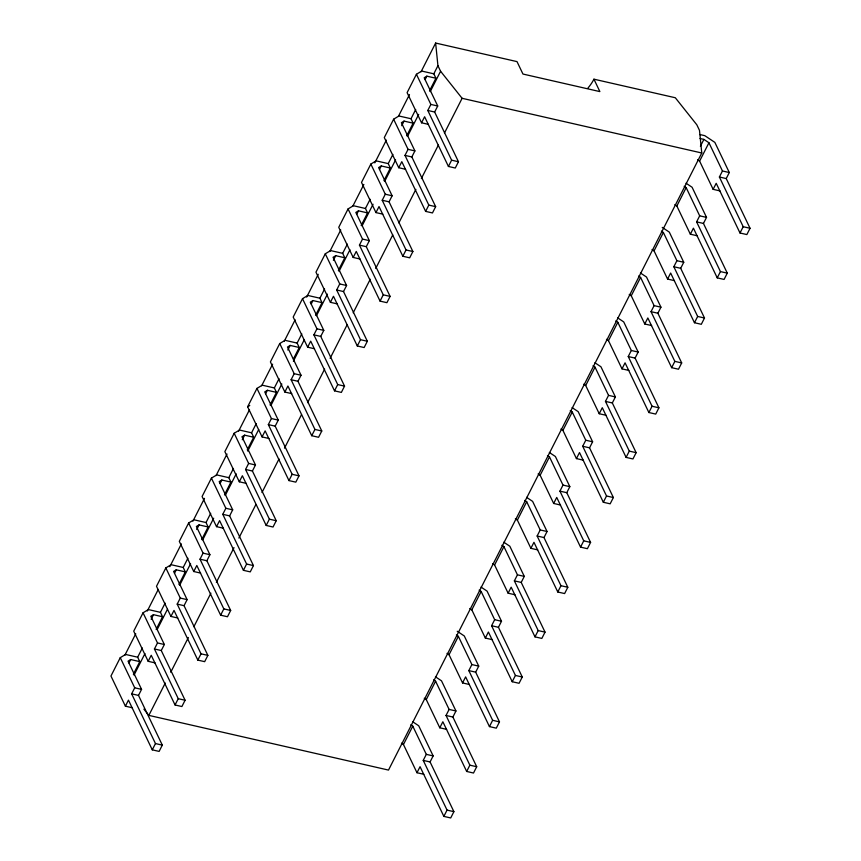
<?xml version="1.0" encoding="UTF-8"?>
<svg xmlns="http://www.w3.org/2000/svg" width="861" height="861" viewBox="0 0 861 861"><rect width="100%" height="100%" fill="white"/><g stroke="black" fill="none" stroke-linecap="round" stroke-linejoin="round"><path stroke-width="1.29" d="M133.369 674.249L139.783 661.625L137.663 657.201L125.588 654.446L120.271 657.664L110.951 676.025L125.394 706.181L132.239 707.742M156.142 629.391L162.557 616.756L160.437 612.332L148.361 609.577L143.055 612.795L133.724 631.167L148.167 661.313L155.012 662.873M178.927 584.522L185.33 571.887L183.21 567.464L171.135 564.708L165.829 567.926L156.498 586.298L170.941 616.444L177.796 618.004M201.732 539.599L208.136 526.964L206.027 522.541L193.94 519.786L188.634 523.004L179.303 541.375L193.747 571.521L200.602 573.082M224.506 494.731L230.92 482.095L228.8 477.672L216.724 474.917L211.408 478.135L202.087 496.506L216.531 526.652L223.376 528.213M247.279 449.862L253.694 437.237L251.573 432.803L239.498 430.048L234.181 433.266L224.861 451.638L239.304 481.783L246.149 483.344M268.923 438.486L262.078 436.914L247.634 406.769L256.965 388.397L262.271 385.19L274.347 387.945L276.467 392.368L270.063 404.993M293.418 358.983L299.251 347.5L297.131 343.076L285.045 340.321L279.739 343.539L270.408 361.9L284.862 392.056L291.707 393.617M315.61 315.266L322.025 302.631L319.905 298.207L307.829 295.452L302.512 298.67L293.192 317.042L307.635 347.187L314.48 348.748M338.384 270.397L344.798 257.762L342.678 253.338L330.602 250.583L325.286 253.801L315.965 272.173L330.409 302.319L337.254 303.879M361.168 225.528L367.572 212.904L365.451 208.48L353.376 205.725L348.07 208.932L338.739 227.304L353.182 257.45L360.027 259.01M383.941 180.659L390.356 168.035L388.236 163.612L376.149 160.856L370.843 164.064L361.512 182.435L375.966 212.592L382.811 214.152M406.715 135.801L413.129 123.166L411.009 118.743L398.934 115.987L393.617 119.205L384.297 137.577L398.74 167.723L405.585 169.283M429.521 90.868L435.935 78.243L433.815 73.82L421.739 71.065L416.423 74.272L407.102 92.644L421.546 122.789L428.391 124.361M124.813 655.339L135.758 633.771M147.317 611.009L158.263 589.441M169.821 566.678L181.38 543.904M192.939 521.142L204.498 498.379M216.046 475.606L227.003 454.038M238.562 431.275L249.507 409.707M261.669 385.739L272.625 364.171M284.173 341.408L295.129 319.84M306.688 297.077L318.236 274.304M329.795 251.541L340.752 229.973M352.913 206.005L363.859 184.437M374.815 162.869L386.363 140.106M398.535 116.138L409.481 94.57M421.04 71.807L435.634 43.05L517.009 61.615L522.961 74.046L599.88 91.6L593.929 79.18A44.072 34.397 -25.6 0 1 587.977 88.016M128.956 663.002L130.7 659.548L139.783 661.625M151.149 619.274L153.484 614.689L162.557 616.756M174.514 573.265L176.257 569.821L185.33 571.887M196.728 529.483L199.063 524.898L208.136 526.964M220.093 483.473L221.837 480.029L230.92 482.095M242.285 439.756L244.621 435.16L253.694 437.237M265.64 393.735L267.394 390.291L276.467 392.368M287.832 350.018L290.168 345.422L299.251 347.5M311.198 304.008L312.941 300.564L322.025 302.631M333.39 260.291L335.725 255.695L344.798 257.762M356.745 214.271L358.499 210.827L367.572 212.904M379.529 169.402L381.272 165.958L390.356 168.035M401.721 125.684L404.046 121.1L413.129 123.166M425.108 79.61L426.852 76.166L435.935 78.243M137.663 657.201L142.345 647.989M160.437 612.332L165.118 603.12M183.21 567.464L187.902 558.229M206.027 522.541L210.697 513.328M228.8 477.672L233.471 468.459M251.573 432.803L256.255 423.59M274.347 387.945L279.029 378.722M297.131 343.076L301.802 333.864M319.905 298.207L324.586 288.995M342.678 253.338L347.36 244.126M365.451 208.48L370.133 199.257M388.236 163.612L392.907 154.399M411.009 118.743L415.702 109.508M433.815 73.82L437.926 65.705L435.634 43.05M134.015 675.153L144.96 653.585M157.132 629.628L167.475 609.254M179.637 585.286L190.582 563.718M202.755 539.761L213.7 518.193M225.259 495.419L236.205 473.851M247.764 451.089L258.709 429.521M270.881 405.553L281.827 383.984M293.386 361.222L304.331 339.654M316.493 315.686L327.449 294.118M339.008 271.355L349.953 249.787M362.115 225.819L373.071 204.251M384.619 181.488L395.576 159.92M407.737 135.952L418.683 114.384M430.242 91.621L440.584 71.248L437.926 65.705M125.394 706.181L128.461 700.133L152.279 749.845L159.124 751.405L162.309 745.12L138.503 695.408L131.647 693.848L134.714 687.81L120.271 657.664M148.167 661.313L151.235 655.275L175.052 704.976L181.897 706.537L185.093 700.251L161.276 650.539L154.431 648.979L157.498 642.941L143.055 612.795M170.941 616.444L174.008 610.406L197.826 660.107L204.67 661.668L207.867 655.382L184.05 605.681L177.205 604.11L180.272 598.072L165.829 567.926M193.747 571.521L196.814 565.473L220.631 615.184L227.476 616.745L230.673 610.46L206.855 560.748L200.01 559.187L203.078 553.149L188.634 523.004M216.531 526.652L219.598 520.614L243.415 570.316L250.26 571.876L253.446 565.591L229.629 515.89L222.784 514.318L225.851 508.281L211.408 478.135M239.304 481.783L242.371 475.746L266.189 525.447L273.034 527.018L276.23 520.722L252.413 471.021L245.568 469.46L248.625 463.412L234.181 433.266M262.078 436.914L265.145 430.877L288.962 480.589L295.807 482.149L299.004 475.864L275.186 426.152L268.341 424.591L271.409 418.543L256.965 388.397M284.862 392.056L287.918 386.008L311.736 435.72L318.581 437.28L321.777 430.995L297.96 381.283L291.115 379.723L294.182 373.685L279.739 343.539M307.635 347.187L310.703 341.15L334.52 390.851L341.365 392.412L344.551 386.126L320.733 336.414L313.888 334.854L316.956 328.816L302.512 298.67M330.409 302.319L333.476 296.281L357.293 345.982L364.138 347.543L367.335 341.257L343.517 291.556L336.673 289.985L339.74 283.947L325.286 253.801M353.182 257.45L356.25 251.412L380.067 301.124L386.912 302.685L390.108 296.388L366.291 246.687L359.446 245.127L362.513 239.078L348.07 208.932M375.966 212.592L379.023 206.543L402.84 256.255L409.685 257.816L412.882 251.53L389.064 201.818L382.219 200.258L385.287 194.22L370.843 164.064M398.74 167.723L401.807 161.674L425.625 211.386L432.47 212.947L435.655 206.662L411.838 156.95L404.993 155.389L408.06 149.351L393.617 119.205M421.546 122.789L424.613 116.752L448.43 166.464L455.275 168.024L458.461 161.739L434.654 112.027L427.799 110.466L430.866 104.429L416.423 74.272M138.503 695.408L141.57 689.37L128.052 661.162L130.7 659.548M161.276 650.539L164.343 644.502L150.826 616.293L153.484 614.689M184.05 605.681L187.117 599.633L173.599 571.424L176.257 569.821M206.855 560.748L209.923 554.71L196.405 526.501L199.063 524.898M229.629 515.89L232.696 509.841L219.189 481.633L221.837 480.029M252.413 471.021L255.48 464.972L241.963 436.764L244.621 435.16M275.186 426.152L278.254 420.114L264.736 391.906L267.394 390.291M297.96 381.283L301.027 375.245L287.509 347.037L290.168 345.422M320.733 336.414L323.801 330.376L310.294 302.168L312.941 300.564M343.517 291.556L346.585 285.508L333.067 257.299L335.725 255.695M366.291 246.687L369.358 240.649L355.841 212.441L358.499 210.827M389.064 201.818L392.132 195.781L378.614 167.572L381.272 165.958M411.838 156.95L414.905 150.912L401.398 122.703L404.046 121.1M434.654 112.027L437.722 105.989L424.204 77.781L426.852 76.166M593.929 79.18L675.304 97.745L696.818 124.791L699.476 130.334L701.769 152.989L388.505 770.078L148.845 715.383L165.269 683.031M170.747 672.247L188.387 637.506M193.865 626.722L210.891 593.164M216.369 582.38L234.009 547.639M238.874 538.05L255.9 504.503M261.992 492.514L279.018 458.967M284.496 448.183L301.522 414.636M307.603 402.647L324.64 369.1M330.118 358.316L347.144 324.769M353.225 312.78L370.262 279.233M375.73 268.449L392.767 234.902M398.847 222.913L415.885 189.366M421.352 178.582L438.389 145.035M444.47 133.046L462.109 98.305L440.584 71.248M152.279 749.845L155.464 743.56L131.647 693.848M175.052 704.976L178.249 698.691L154.431 648.979M197.826 660.107L201.022 653.822L177.205 604.11M220.631 615.184L223.828 608.899L200.01 559.187M243.415 570.316L246.601 564.03L222.784 514.318M266.189 525.447L269.375 519.161L245.568 469.46M288.962 480.589L292.159 474.293L268.341 424.591M311.736 435.72L314.932 429.435L291.115 379.723M334.52 390.851L337.706 384.566L313.888 334.854M357.293 345.982L360.479 339.697L336.673 289.985M380.067 301.124L383.263 294.828L359.446 245.127M402.84 256.255L406.037 249.959L382.219 200.258M425.625 211.386L428.81 205.101L404.993 155.389M448.43 166.464L451.616 160.168L427.799 110.466M700.402 146.284L703.9 139.396L708.937 142.754L722.454 170.973L729.299 172.534L726.232 178.571L750.049 228.283L746.864 234.569L740.008 233.008L716.201 183.296L713.134 189.334L719.979 190.905M423.827 774.287L416.982 772.726L403.465 744.517L412.785 726.146L410.772 724.801M446.633 729.353L439.788 727.793L426.27 699.584L435.591 681.212L433.578 679.867M469.406 684.495L462.561 682.924L449.044 654.715L458.375 636.354L456.362 635.009M492.18 639.626L485.335 638.066L471.817 609.857L481.148 591.485L479.136 590.14M514.964 594.757L508.119 593.197L494.601 564.988L503.922 546.617L501.909 545.271M537.738 549.888L530.893 548.328L517.375 520.119L526.695 501.748L524.683 500.402M560.511 505.03L553.666 503.459L540.148 475.25L549.479 456.879L547.467 455.534M583.284 460.161L576.439 458.601L562.933 430.392L572.253 412.021L570.24 410.675M606.069 415.293L599.224 413.732L585.706 385.524L595.026 367.152L593.014 365.807M628.842 370.424L621.997 368.863L608.479 340.655L617.811 322.283L615.787 320.938M651.616 325.555L644.771 323.994L631.253 295.786L640.584 277.414L638.571 276.069M674.421 280.632L667.576 279.072L654.059 250.863L663.39 232.492L661.377 231.146M697.206 235.763L690.35 234.203L676.843 205.994L686.163 187.623L684.151 186.277M713.134 189.334L699.616 161.125L708.937 142.754M416.982 772.726L420.05 766.677L443.856 816.389L450.712 817.95L453.898 811.665L430.08 761.953L423.235 760.392L426.303 754.354L412.785 726.146M439.788 727.793L442.855 721.755L466.673 771.456L473.518 773.027L476.703 766.731L452.886 717.03L446.041 715.469L449.108 709.421L435.591 681.212M462.561 682.924L465.629 676.886L489.446 726.598L496.291 728.158L499.488 721.873L475.67 672.161L468.825 670.601L471.893 664.563L458.375 636.354M485.335 638.066L488.402 632.017L512.22 681.729L519.065 683.29L522.261 677.004L498.444 627.292L491.599 625.732L494.666 619.694L481.148 591.485M508.119 593.197L511.176 587.159L534.993 636.86L541.838 638.421L545.035 632.135L521.217 582.423L514.372 580.863L517.439 574.825L503.922 546.617M530.893 548.328L533.96 542.29L557.777 591.991L564.622 593.563L567.808 587.267L543.991 537.565L537.146 536.005L540.213 529.956L526.695 501.748M553.666 503.459L556.733 497.421L580.551 547.133L587.396 548.694L590.592 542.408L566.775 492.696L559.93 491.136L562.997 485.087L549.479 456.879M576.439 458.601L579.507 452.552L603.324 502.264L610.169 503.825L613.366 497.54L589.548 447.828L582.703 446.267L585.771 440.229L572.253 412.021M599.224 413.732L602.291 407.694L626.098 457.395L632.943 458.956L636.139 452.671L612.322 402.959L605.477 401.398L608.544 395.36L595.026 367.152M621.997 368.863L625.064 362.825L648.882 412.527L655.727 414.087L658.913 407.802L635.106 358.101L628.25 356.529L631.317 350.492L617.811 322.283M644.771 323.994L647.838 317.957L671.655 367.669L678.5 369.229L681.697 362.933L657.879 313.232L651.034 311.671L654.102 305.623L640.584 277.414M667.576 279.072L670.644 273.034L694.461 322.735L701.306 324.296L704.502 318.01L680.685 268.309L673.84 266.738L676.907 260.7L663.39 232.492M690.35 234.203L693.417 228.165L717.235 277.866L724.079 279.438L727.276 273.141L703.459 223.44L696.614 221.88L699.681 215.831L686.163 187.623M750.049 228.283L743.204 226.712L719.387 177.011L722.454 170.973M430.08 761.953L433.148 755.915L418.704 725.769L412.667 721.733M452.886 717.03L455.953 710.982L441.51 680.836L435.472 676.8M475.67 672.161L478.738 666.123L464.294 635.978L457.234 631.264M498.444 627.292L501.511 621.255L487.068 591.109L481.019 587.073M521.217 582.423L524.284 576.386L509.841 546.24L503.793 542.204M543.991 537.565L547.058 531.517L532.615 501.371L526.577 497.335M566.775 492.696L569.842 486.659L555.399 456.502L549.35 452.477M589.548 447.828L592.616 441.79L578.172 411.644L572.124 407.608M612.322 402.959L615.389 396.921L600.946 366.775L594.897 362.739M635.106 358.101L638.162 352.052L623.719 321.906L617.681 317.87M657.879 313.232L660.947 307.194L646.503 277.038L640.455 273.002M680.685 268.309L683.752 262.261L669.309 232.115L662.249 227.412M703.459 223.44L706.526 217.392L692.083 187.246L686.034 183.21M443.856 816.389L447.053 810.104L423.235 760.392M466.673 771.456L469.858 765.171L446.041 715.469M489.446 726.598L492.632 720.302L468.825 670.601M512.22 681.729L515.416 675.444L491.599 625.732M534.993 636.86L538.19 630.575L514.372 580.863M557.777 591.991L560.963 585.706L537.146 536.005M580.551 547.133L583.736 540.837L559.93 491.136M603.324 502.264L606.521 495.979L582.703 446.267M626.098 457.395L629.294 451.11L605.477 401.398M648.882 412.527L652.068 406.241L628.25 356.529M671.655 367.669L674.841 361.372L651.034 311.671M694.461 322.735L697.658 316.45L673.84 266.738M717.235 277.866L720.431 271.581L696.614 221.88M740.008 233.008L743.204 226.712M247.634 406.769L249.765 405.488M699.95 134.553L704.782 135.661L714.856 142.388L729.299 172.534M700.015 138.503L703.9 139.396M462.109 98.305L701.769 152.989M430.866 104.429L437.722 105.989M719.387 177.011L726.232 178.571M408.06 149.351L414.905 150.912M699.681 215.831L706.526 217.392M451.616 160.168L458.461 161.739M385.287 194.22L392.132 195.781M676.907 260.7L683.752 262.261M428.81 205.101L435.655 206.662M720.431 271.581L727.276 273.141M362.513 239.078L369.358 240.649M654.102 305.623L660.947 307.194M406.037 249.959L412.882 251.53M697.658 316.45L704.502 318.01M339.74 283.947L346.585 285.508M631.317 350.492L638.162 352.052M383.263 294.828L390.108 296.388M674.841 361.372L681.697 362.933M316.956 328.816L323.801 330.376M608.544 395.36L615.389 396.921M360.479 339.697L367.335 341.257M652.068 406.241L658.913 407.802M294.182 373.685L301.027 375.245M585.771 440.229L592.616 441.79M337.706 384.566L344.551 386.126M629.294 451.11L636.139 452.671M271.409 418.543L278.254 420.114M562.997 485.087L569.842 486.659M314.932 429.435L321.777 430.995M606.521 495.979L613.366 497.54M248.625 463.412L255.48 464.972M540.213 529.956L547.058 531.517M292.159 474.293L299.004 475.864M583.736 540.837L590.592 542.408M225.851 508.281L232.696 509.841M517.439 574.825L524.284 576.386M269.375 519.161L276.23 520.722M560.963 585.706L567.808 587.267M203.078 553.149L209.923 554.71M494.666 619.694L501.511 621.255M246.601 564.03L253.446 565.591M538.19 630.575L545.035 632.135M180.272 598.072L187.117 599.633M471.893 664.563L478.738 666.123M223.828 608.899L230.673 610.46M515.416 675.444L522.261 677.004M157.498 642.941L164.343 644.502M449.108 709.421L455.953 710.982M492.632 720.302L499.488 721.873M201.022 653.822L207.867 655.382M134.714 687.81L141.57 689.37M426.303 754.354L433.148 755.915M469.858 765.171L476.703 766.731M178.249 698.691L185.093 700.251M155.464 743.56L162.309 745.12M447.053 810.104L453.898 811.665M697.604 159.78L699.616 161.125M674.82 204.649L676.843 205.994M652.046 249.518L654.059 250.863M629.24 294.44L631.253 295.786M606.467 339.309L608.479 340.655M583.693 384.178L585.706 385.524M560.909 429.047L562.933 430.392M538.136 473.905L540.148 475.25M515.362 518.774L517.375 520.119M492.589 563.643L494.601 564.988M469.805 608.512L471.817 609.857M447.031 653.37L449.044 654.715M424.258 698.239L426.27 699.584M401.452 743.172L403.465 744.517M143.884 709.141L148.845 715.383"/></g></svg>
